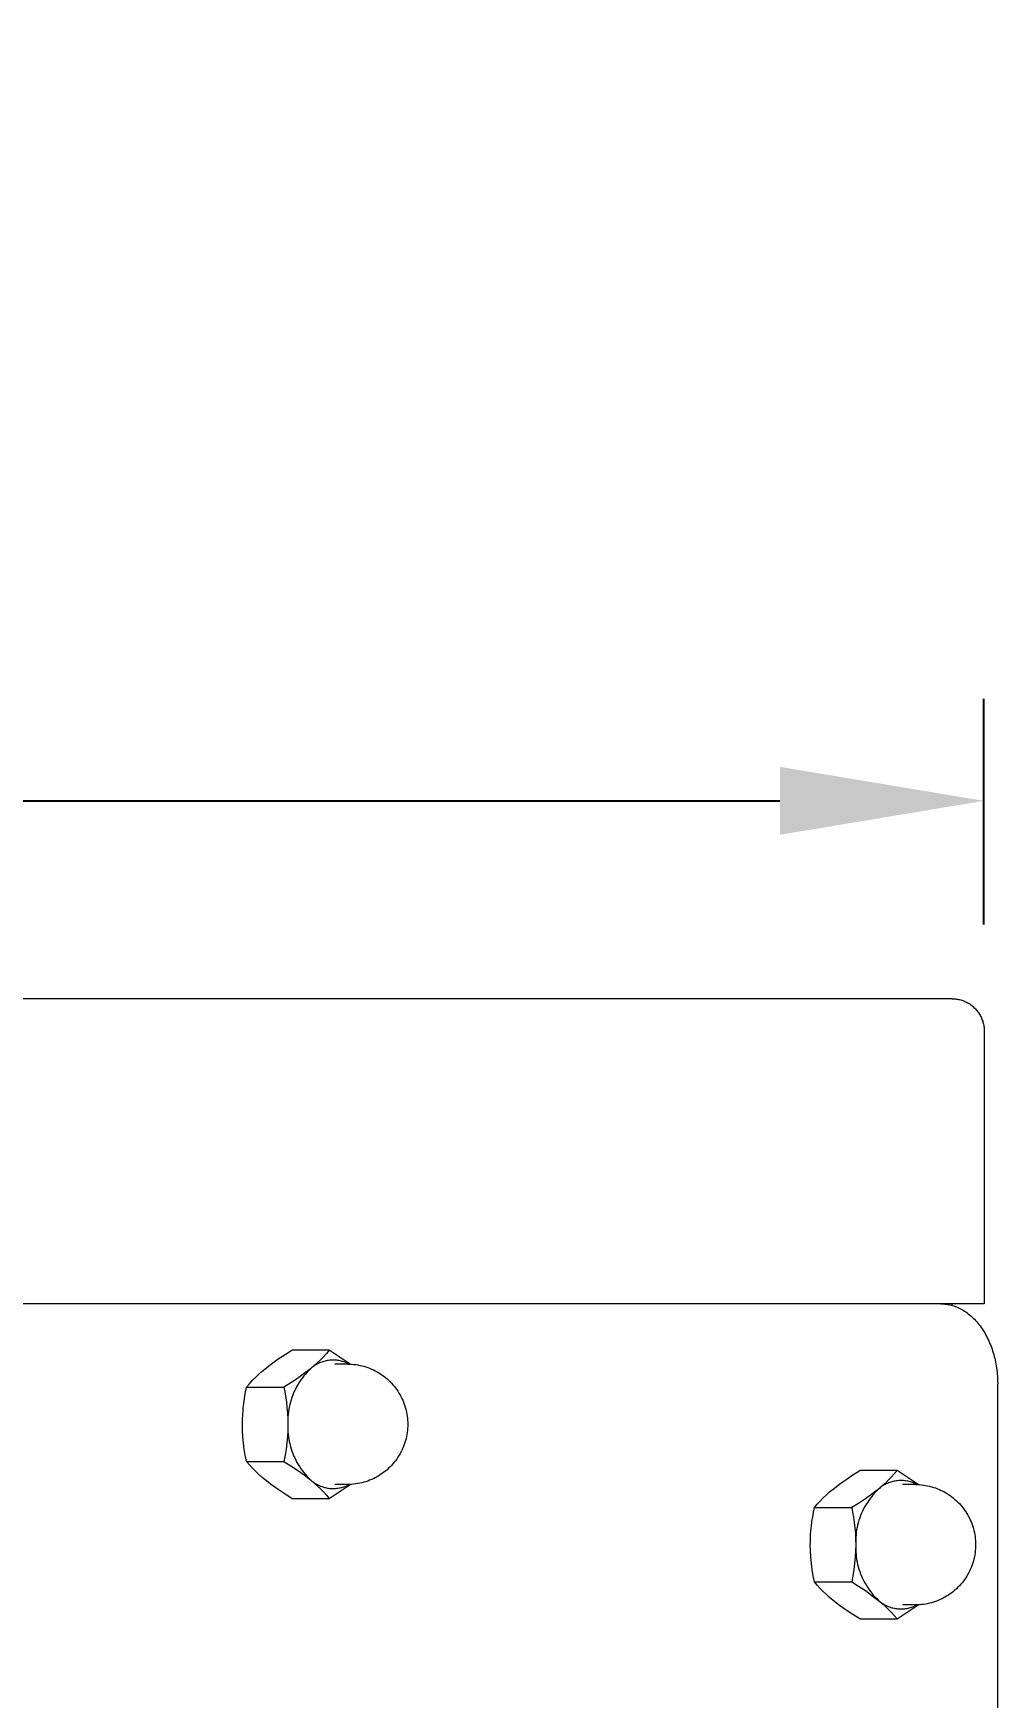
# Model space of a CAD drawing. Header units: inches. Extents: x -14 to 184, y -4 to 134.
# Drawn here: x 67.79 to 72.52, y 125.64 to 133.81 of the extents above; entities that cross this region are included whole.
import ezdxf

# ---------------------------------------------------------------- set-up
doc = ezdxf.new("R2010")
doc.units = ezdxf.units.IN
doc.layers.add('ZANO_R', color=7, linetype='Continuous', lineweight=0)
doc.layers.add('ZANO_W', color=1, linetype='Continuous', lineweight=0)
doc.styles.get("Standard").update_dxf_attribs({"font": 'arial.ttf'})
doc.dimstyles.new('amerykanie', dxfattribs={"dimtxt": 50, "dimasz": 50, "dimexe": 0.5, "dimexo": 0.5, "dimgap": 1, "dimtad": 1, "dimdec": 0, "dimzin": 0, "dimlunit": 5, "dimtxsty": 'Standard', "dimcen": 0.09, "dimclrd": 1, "dimclre": 1, "dimclrt": 1, "dimazin": 0, "dimtfac": 1, "dimtdec": 0, "dimtmove": 0, "dimatfit": 3, "dimfxl": 1, "dimtzin": 0, "dimarcsym": 1})

# ---------------------------------------------------------------- blocks, each defined once
blk = doc.blocks.new('*D381')
at = {"layer": 'ZANO_W', "color": 1, "lineweight": -2}
for p, q in [((-4.1373, 129.4139), (-4.1373, 130.5417)), ((72.4524, 129.4354), (72.4524, 130.5417)), ((-3.1373, 130.0417), (71.4524, 130.0417))]:
    blk.add_line(p, q, dxfattribs=at)
at = {"layer": 'ZANO_W', "color": 1}
for points in [[(-3.1373, 130.2084), (-3.1373, 129.8751), (-4.1373, 130.0417)], [(71.4524, 129.8751), (71.4524, 130.2084), (72.4524, 130.0417)]]:
    blk.add_solid(points, dxfattribs=at)
at = {"layer": 'ZANO_W', "color": 1, "insert": (34.1576, 131.3819), "char_height": 1.625, "attachment_point": 5}
blk.add_mtext('76 9/16', dxfattribs=at)

msp = doc.modelspace()

# ---------------------------------------------------------------- linework, layer by layer
at = {"layer": 'ZANO_R'}
for p, q in [((72.29642, 129.07141), (59.9263, 129.07141)), ((72.29642, 129.07141), (72.30179, 129.07132)), ((72.30179, 129.07132), (72.30716, 129.07104)), ((72.30716, 129.07104), (72.31252, 129.07058)), ((72.31252, 129.07058), (72.31786, 129.06994)), ((72.31786, 129.06994), (72.32317, 129.06912)), ((72.32317, 129.06912), (72.32846, 129.06811)), ((72.32846, 129.06811), (72.3337, 129.06693)), ((72.3337, 129.06693), (72.3389, 129.06557)), ((72.3389, 129.06557), (72.34406, 129.06403)), ((72.34406, 129.06403), (72.34915, 129.06232)), ((72.34915, 129.06232), (72.35419, 129.06043)), ((72.35419, 129.06043), (72.35916, 129.05837)), ((72.35916, 129.05837), (72.36405, 129.05614)), ((72.36405, 129.05614), (72.36887, 129.05375)), ((72.36887, 129.05375), (72.3736, 129.0512)), ((72.3736, 129.0512), (72.37824, 129.04848)), ((72.37824, 129.04848), (72.38279, 129.04561)), ((72.38279, 129.04561), (72.38723, 129.04258)), ((72.38723, 129.04258), (72.39157, 129.03941)), ((72.39157, 129.03941), (72.3958, 129.03609)), ((72.3958, 129.03609), (72.39991, 129.03262)), ((72.39991, 129.03262), (72.40391, 129.02902)), ((72.40391, 129.02902), (72.40777, 129.02528)), ((72.40777, 129.02528), (72.41151, 129.02142)), ((72.41151, 129.02142), (72.41511, 129.01742)), ((72.41511, 129.01742), (72.41858, 129.01331)), ((72.41858, 129.01331), (72.4219, 129.00908)), ((72.4219, 129.00908), (72.42507, 129.00474)), ((72.42507, 129.00474), (72.4281, 129.0003)), ((72.4281, 129.0003), (72.43097, 128.99575)), ((72.43097, 128.99575), (72.43369, 128.99111)), ((72.43369, 128.99111), (72.43624, 128.98638)), ((72.43624, 128.98638), (72.43863, 128.98156)), ((72.43863, 128.98156), (72.44086, 128.97667)), ((72.44086, 128.97667), (72.44292, 128.9717)), ((72.44292, 128.9717), (72.4448, 128.96666)), ((72.4448, 128.96666), (72.44652, 128.96157)), ((72.44652, 128.96157), (72.44806, 128.95642)), ((72.44806, 128.95642), (72.44942, 128.95121)), ((72.44942, 128.95121), (72.4506, 128.94597)), ((72.4506, 128.94597), (72.45161, 128.94069)), ((72.45161, 128.94069), (72.45243, 128.93537)), ((72.45243, 128.93537), (72.45307, 128.93003)), ((72.45307, 128.93003), (72.45353, 128.92467)), ((72.45353, 128.92467), (72.45381, 128.9193)), ((72.45381, 128.9193), (72.4539, 128.91393)), ((72.4539, 128.91393), (72.4539, 127.57534)), ((72.24184, 127.57534), (60.27113, 127.57534)), ((72.24184, 127.57534), (72.24802, 127.57525)), ((72.40729, 127.57534), (72.24184, 127.57534)), ((72.24802, 127.57525), (72.25425, 127.57495)), ((72.25425, 127.57495), (72.26053, 127.57446)), ((72.26053, 127.57446), (72.26686, 127.57375)), ((72.26686, 127.57375), (72.27322, 127.57284)), ((72.27322, 127.57284), (72.27962, 127.5717)), ((72.27962, 127.5717), (72.28605, 127.57035)), ((72.28605, 127.57035), (72.2925, 127.56877)), ((72.2925, 127.56877), (72.29897, 127.56697)), ((72.29752, 127.56739), (72.29752, 127.57534)), ((72.29897, 127.56697), (72.30546, 127.56493)), ((72.30546, 127.56493), (72.31195, 127.56266)), ((72.31195, 127.56266), (72.31844, 127.56015)), ((72.31844, 127.56015), (72.32493, 127.5574)), ((72.32493, 127.5574), (72.33141, 127.55441)), ((72.4423, 127.57534), (72.40729, 127.57534)), ((72.45129, 127.57534), (72.4423, 127.57534)), ((72.45337, 127.57534), (72.45129, 127.57534)), ((72.45382, 127.57534), (72.45337, 127.57534)), ((72.45389, 127.57534), (72.45382, 127.57534)), ((72.45387, 127.57534), (72.4539, 127.57534)), ((72.4539, 127.57534), (72.45389, 127.57534)), ((72.4539, 127.57534), (72.4539, 127.57534)), ((72.4539, 127.57534), (72.4539, 127.57534)), ((72.33141, 127.55441), (72.33788, 127.55118)), ((72.33788, 127.55118), (72.34432, 127.5477)), ((72.34432, 127.5477), (72.35073, 127.54398)), ((72.35073, 127.54398), (72.3571, 127.54002)), ((72.3571, 127.54002), (72.36343, 127.53581)), ((72.36343, 127.53581), (72.36971, 127.53136)), ((72.36971, 127.53136), (72.37593, 127.52667)), ((72.37593, 127.52667), (72.38208, 127.52174)), ((72.38208, 127.52174), (72.38817, 127.51657)), ((72.38817, 127.51657), (72.39418, 127.51117)), ((72.39418, 127.51117), (72.4001, 127.50554)), ((72.4001, 127.50554), (72.40594, 127.49968)), ((72.40594, 127.49968), (72.41168, 127.49359)), ((72.41168, 127.49359), (72.41731, 127.4873)), ((72.41731, 127.4873), (72.42284, 127.48078)), ((72.42284, 127.48078), (72.42824, 127.47406)), ((72.42824, 127.47406), (72.43353, 127.46715)), ((72.43353, 127.46715), (72.43869, 127.46003)), ((72.43869, 127.46003), (72.44372, 127.45273)), ((72.44372, 127.45273), (72.44862, 127.44526)), ((72.44862, 127.44526), (72.45337, 127.43761)), ((72.45337, 127.43761), (72.45797, 127.42979)), ((72.45797, 127.42979), (72.46243, 127.42183)), ((72.46243, 127.42183), (72.46673, 127.41371)), ((72.46673, 127.41371), (72.47087, 127.40546)), ((72.47087, 127.40546), (72.47485, 127.39708)), ((72.47485, 127.39708), (72.47867, 127.38858)), ((68.99312, 127.30522), (69.02633, 127.32741)), ((69.02633, 127.32741), (69.06027, 127.34848)), ((69.24319, 127.34848), (69.06027, 127.34848)), ((69.21481, 127.3161), (69.1998, 127.30066)), ((69.22928, 127.33205), (69.21481, 127.3161)), ((69.24319, 127.34848), (69.22928, 127.33205)), ((69.34596, 127.27977), (69.24319, 127.34848)), ((72.47867, 127.38858), (72.48233, 127.37997)), ((72.48233, 127.37997), (72.48581, 127.37127)), ((72.48581, 127.37127), (72.48913, 127.36247)), ((72.48913, 127.36247), (72.49228, 127.35359)), ((72.49228, 127.35359), (72.49525, 127.34464)), ((72.49525, 127.34464), (72.49806, 127.33563)), ((72.49806, 127.33563), (72.50069, 127.32656)), ((72.50069, 127.32656), (72.50314, 127.31746)), ((72.50314, 127.31746), (72.50543, 127.30832)), ((68.88095, 127.21445), (68.89647, 127.22937)), ((68.89647, 127.22937), (68.9125, 127.24374)), ((68.9125, 127.24374), (68.92902, 127.25756)), ((68.92902, 127.25756), (68.96067, 127.28192)), ((68.96067, 127.28192), (68.99312, 127.30522)), ((69.12008, 127.23319), (69.08763, 127.2099)), ((69.12651, 127.23125), (69.11872, 127.22193)), ((69.15173, 127.25756), (69.12008, 127.23319)), ((69.13461, 127.24031), (69.12651, 127.23125)), ((69.14302, 127.24908), (69.13461, 127.24031)), ((69.15173, 127.25756), (69.14302, 127.24908)), ((69.16824, 127.27137), (69.15173, 127.25756)), ((69.15612, 127.26133), (69.15173, 127.25756)), ((69.16065, 127.26494), (69.15612, 127.26133)), ((69.16529, 127.2684), (69.16065, 127.26494)), ((69.17006, 127.27169), (69.16529, 127.2684)), ((69.18427, 127.28575), (69.16824, 127.27137)), ((69.17493, 127.27482), (69.17006, 127.27169)), ((69.17991, 127.27777), (69.17493, 127.27482)), ((69.18499, 127.28055), (69.17991, 127.27777)), ((69.1998, 127.30066), (69.18427, 127.28575)), ((69.19016, 127.28315), (69.18499, 127.28055)), ((69.19543, 127.28557), (69.19016, 127.28315)), ((69.20077, 127.2878), (69.19543, 127.28557)), ((69.20618, 127.28985), (69.20077, 127.2878)), ((69.21167, 127.29171), (69.20618, 127.28985)), ((69.21721, 127.29337), (69.21167, 127.29171)), ((69.22281, 127.29485), (69.21721, 127.29337)), ((69.22846, 127.29612), (69.22281, 127.29485)), ((69.23415, 127.2972), (69.22846, 127.29612)), ((69.23987, 127.29808), (69.23415, 127.2972)), ((69.24562, 127.29876), (69.23987, 127.29808)), ((69.25139, 127.29924), (69.24562, 127.29876)), ((69.25718, 127.29952), (69.25139, 127.29924)), ((69.26297, 127.2996), (69.25718, 127.29952)), ((69.26876, 127.29948), (69.26297, 127.2996)), ((69.27454, 127.29916), (69.26876, 127.29948)), ((69.33268, 127.28007), (69.27004, 127.28007)), ((69.2803, 127.29863), (69.27454, 127.29916)), ((69.28605, 127.29791), (69.2803, 127.29863)), ((69.29177, 127.29698), (69.28605, 127.29791)), ((69.29745, 127.29586), (69.29177, 127.29698)), ((69.30308, 127.29454), (69.29745, 127.29586)), ((69.30867, 127.29303), (69.30308, 127.29454)), ((69.31421, 127.29132), (69.30867, 127.29303)), ((69.31968, 127.28942), (69.31421, 127.29132)), ((69.32508, 127.28733), (69.31968, 127.28942)), ((69.3304, 127.28506), (69.32508, 127.28733)), ((69.33564, 127.2826), (69.3304, 127.28506)), ((69.33268, 127.28007), (69.34276, 127.2799)), ((69.3408, 127.27996), (69.33564, 127.2826)), ((69.34276, 127.2799), (69.35283, 127.27938)), ((69.35283, 127.27938), (69.36288, 127.27852)), ((69.36288, 127.27852), (69.37289, 127.27732)), ((69.37289, 127.27732), (69.38285, 127.27578)), ((69.38285, 127.27578), (69.39276, 127.27389)), ((69.39276, 127.27389), (69.40259, 127.27167)), ((69.40259, 127.27167), (69.41235, 127.26912)), ((69.41235, 127.26912), (69.42201, 127.26623)), ((69.42201, 127.26623), (69.43156, 127.26302)), ((69.43156, 127.26302), (69.44101, 127.25948)), ((69.44101, 127.25948), (69.45032, 127.25562)), ((69.45032, 127.25562), (69.4595, 127.25145)), ((69.4595, 127.25145), (69.46853, 127.24696)), ((69.46853, 127.24696), (69.4774, 127.24217)), ((69.4774, 127.24217), (69.4861, 127.23708)), ((69.4861, 127.23708), (69.49463, 127.2317)), ((69.49463, 127.2317), (69.50296, 127.22602)), ((72.50543, 127.30832), (72.50754, 127.29915)), ((72.50754, 127.29915), (72.50949, 127.28997)), ((72.50949, 127.28997), (72.51126, 127.28079)), ((72.51126, 127.28079), (72.51287, 127.27161)), ((72.51287, 127.27161), (72.51558, 127.25328)), ((72.51558, 127.25328), (72.51766, 127.23507)), ((72.51766, 127.23507), (72.51911, 127.21702)), ((68.83324, 127.14447), (68.83756, 127.16664)), ((68.83756, 127.16664), (68.85147, 127.18307)), ((68.83756, 127.16664), (69.02048, 127.16664)), ((68.85147, 127.18307), (68.86594, 127.19901)), ((68.86594, 127.19901), (68.88095, 127.21445)), ((69.05442, 127.1877), (69.02048, 127.16664)), ((69.02048, 127.16664), (69.0248, 127.14447)), ((69.08763, 127.2099), (69.05442, 127.1877)), ((69.07372, 127.14998), (69.06874, 127.13889)), ((69.07907, 127.16089), (69.07372, 127.14998)), ((69.08479, 127.17161), (69.07907, 127.16089)), ((69.09088, 127.18212), (69.08479, 127.17161)), ((69.09732, 127.19243), (69.09088, 127.18212)), ((69.10412, 127.2025), (69.09732, 127.19243)), ((69.11125, 127.21234), (69.10412, 127.2025)), ((69.11872, 127.22193), (69.11125, 127.21234)), ((69.50296, 127.22602), (69.5111, 127.22007)), ((69.5111, 127.22007), (69.51903, 127.21384)), ((69.51903, 127.21384), (69.52674, 127.20735)), ((69.52674, 127.20735), (69.53422, 127.20059)), ((69.53422, 127.20059), (69.54147, 127.19359)), ((69.54147, 127.19359), (69.54848, 127.18633)), ((69.54848, 127.18633), (69.55524, 127.17885)), ((69.55524, 127.17885), (69.56173, 127.17114)), ((69.56173, 127.17114), (69.56796, 127.16321)), ((69.56796, 127.16321), (69.57391, 127.15507)), ((69.57391, 127.15507), (69.57959, 127.14674)), ((72.51911, 127.21702), (72.51995, 127.1992)), ((72.51995, 127.1992), (72.52023, 127.18164)), ((72.52023, 111.66983), (72.52023, 127.18164)), ((68.82183, 127.06567), (68.8229, 127.07559)), ((68.8229, 127.07559), (68.82585, 127.09894)), ((68.82585, 127.09894), (68.82937, 127.12222)), ((68.82937, 127.12222), (68.83324, 127.14447)), ((69.0248, 127.14447), (69.02867, 127.12222)), ((69.02867, 127.12222), (69.0328, 127.09492)), ((69.0328, 127.09492), (69.03604, 127.06749)), ((69.03604, 127.06749), (69.03838, 127.03998)), ((69.04709, 127.06939), (69.04489, 127.05744)), ((69.0497, 127.08126), (69.04709, 127.06939)), ((69.05272, 127.09303), (69.0497, 127.08126)), ((69.05613, 127.1047), (69.05272, 127.09303)), ((69.05994, 127.11624), (69.05613, 127.1047)), ((69.06415, 127.12764), (69.05994, 127.11624)), ((69.06874, 127.13889), (69.06415, 127.12764)), ((69.57959, 127.14674), (69.58497, 127.13821)), ((69.58497, 127.13821), (69.59006, 127.12951)), ((69.59006, 127.12951), (69.59485, 127.12064)), ((69.59485, 127.12064), (69.59934, 127.11161)), ((69.59934, 127.11161), (69.60351, 127.10243)), ((69.60351, 127.10243), (69.60737, 127.09312)), ((69.60737, 127.09312), (69.61091, 127.08368)), ((69.61091, 127.08368), (69.61412, 127.07412)), ((69.61412, 127.07412), (69.61701, 127.06446)), ((68.81766, 126.98479), (68.81781, 126.99984)), ((68.8184, 126.95426), (68.81766, 126.98479)), ((68.81781, 126.99984), (68.81801, 127.00792)), ((68.81802, 127.00792), (68.81906, 127.03107)), ((68.81906, 127.03107), (68.82076, 127.05418)), ((68.82075, 127.05418), (68.82162, 127.06355)), ((68.82163, 127.06355), (68.82184, 127.06567)), ((69.03838, 127.03998), (69.03983, 127.0124)), ((69.04037, 126.98479), (69.03964, 126.95426)), ((69.03983, 127.0124), (69.04037, 126.98479)), ((69.04022, 127.00909), (69.04009, 126.99694)), ((69.04009, 126.99694), (69.04037, 126.98479)), ((69.04037, 126.98479), (69.04009, 126.97264)), ((69.04077, 127.02123), (69.04022, 127.00909)), ((69.04173, 127.03335), (69.04077, 127.02123)), ((69.04311, 127.04542), (69.04173, 127.03335)), ((69.04489, 127.05744), (69.04311, 127.04542)), ((69.61701, 127.06446), (69.61956, 127.0547)), ((69.61956, 127.0547), (69.62178, 127.04487)), ((69.62178, 127.04487), (69.62366, 127.03496)), ((69.62366, 127.03496), (69.62521, 127.025)), ((69.62521, 127.025), (69.62641, 127.01499)), ((69.62641, 127.01499), (69.62727, 127.00494)), ((69.62727, 127.00494), (69.62779, 126.99487)), ((69.62779, 126.99487), (69.62796, 126.98479)), ((69.62796, 126.98479), (69.62779, 126.97471)), ((68.82017, 126.92378), (68.8184, 126.95426)), ((68.82297, 126.89337), (68.82017, 126.92378)), ((69.03787, 126.92378), (69.03507, 126.89337)), ((69.03964, 126.95426), (69.03787, 126.92378)), ((69.04009, 126.97264), (69.04022, 126.96049)), ((69.04022, 126.96049), (69.04077, 126.94835)), ((69.04077, 126.94835), (69.04173, 126.93624)), ((69.04173, 126.93624), (69.04311, 126.92417)), ((69.04311, 126.92417), (69.04489, 126.91215)), ((69.04489, 126.91215), (69.04709, 126.90019)), ((69.61701, 126.90513), (69.61412, 126.89547)), ((69.61956, 126.91488), (69.61701, 126.90513)), ((69.62178, 126.92472), (69.61956, 126.91488)), ((69.62366, 126.93462), (69.62178, 126.92472)), ((69.62521, 126.94459), (69.62366, 126.93462)), ((69.62641, 126.9546), (69.62521, 126.94459)), ((69.62727, 126.96464), (69.62641, 126.9546)), ((69.62779, 126.97471), (69.62727, 126.96464)), ((68.82681, 126.86307), (68.82297, 126.89337)), ((68.83167, 126.83292), (68.82681, 126.86307)), ((68.83756, 126.80295), (68.83167, 126.83292)), ((69.02637, 126.83292), (69.02048, 126.80295)), ((69.03123, 126.86307), (69.02637, 126.83292)), ((69.03507, 126.89337), (69.03123, 126.86307)), ((69.04709, 126.90019), (69.0497, 126.88833)), ((69.0497, 126.88833), (69.05272, 126.87655)), ((69.05272, 126.87655), (69.05613, 126.86489)), ((69.05613, 126.86489), (69.05994, 126.85335)), ((69.05994, 126.85335), (69.06415, 126.84195)), ((69.06415, 126.84195), (69.06874, 126.8307)), ((69.06874, 126.8307), (69.07372, 126.81961)), ((69.57959, 126.82285), (69.57391, 126.81451)), ((69.58497, 126.83137), (69.57959, 126.82285)), ((69.59006, 126.84008), (69.58497, 126.83137)), ((69.59485, 126.84895), (69.59006, 126.84008)), ((69.59934, 126.85798), (69.59485, 126.84895)), ((69.60351, 126.86716), (69.59934, 126.85798)), ((69.60737, 126.87647), (69.60351, 126.86716)), ((69.61091, 126.88591), (69.60737, 126.87647)), ((69.61412, 126.89547), (69.61091, 126.88591)), ((68.85147, 126.78652), (68.83756, 126.80295)), ((68.83756, 126.80295), (69.02048, 126.80295)), ((68.86594, 126.77057), (68.85147, 126.78652)), ((68.88095, 126.75514), (68.86594, 126.77057)), ((68.89647, 126.74022), (68.88095, 126.75514)), ((68.9125, 126.72585), (68.89647, 126.74022)), ((69.02048, 126.80295), (69.05442, 126.78188)), ((69.05442, 126.78188), (69.08763, 126.75969)), ((69.07372, 126.81961), (69.07907, 126.8087)), ((69.07907, 126.8087), (69.08479, 126.79798)), ((69.08479, 126.79798), (69.09088, 126.78746)), ((69.08763, 126.75969), (69.12008, 126.7364)), ((69.09088, 126.78746), (69.09732, 126.77716)), ((69.09732, 126.77716), (69.10412, 126.76708)), ((69.10412, 126.76708), (69.11125, 126.75725)), ((69.11125, 126.75725), (69.11872, 126.74766)), ((69.11872, 126.74766), (69.12651, 126.73833)), ((69.50296, 126.74356), (69.49463, 126.73789)), ((69.5111, 126.74952), (69.50296, 126.74356)), ((69.51903, 126.75574), (69.5111, 126.74952)), ((69.52674, 126.76224), (69.51903, 126.75574)), ((69.53422, 126.769), (69.52674, 126.76224)), ((69.54147, 126.776), (69.53422, 126.769)), ((69.54848, 126.78325), (69.54147, 126.776)), ((69.55524, 126.79074), (69.54848, 126.78325)), ((69.56173, 126.79845), (69.55524, 126.79074)), ((69.56796, 126.80638), (69.56173, 126.79845)), ((69.57391, 126.81451), (69.56796, 126.80638)), ((71.81022, 126.73686), (71.84415, 126.75793)), ((72.02708, 126.75793), (71.84415, 126.75793)), ((72.01316, 126.7415), (71.9987, 126.72555)), ((72.02708, 126.75793), (72.01316, 126.7415)), ((72.12985, 126.68922), (72.02708, 126.75793)), ((68.92902, 126.71203), (68.9125, 126.72585)), ((68.96067, 126.68766), (68.92902, 126.71203)), ((68.99312, 126.66437), (68.96067, 126.68766)), ((69.02633, 126.64218), (68.99312, 126.66437)), ((69.12008, 126.7364), (69.15173, 126.71203)), ((69.12651, 126.73833), (69.13461, 126.72928)), ((69.13461, 126.72928), (69.14302, 126.72051)), ((69.14302, 126.72051), (69.15173, 126.71203)), ((69.15173, 126.71203), (69.15612, 126.70826)), ((69.15173, 126.71203), (69.16824, 126.69821)), ((69.15612, 126.70826), (69.16065, 126.70464)), ((69.16065, 126.70464), (69.16529, 126.70119)), ((69.16529, 126.70119), (69.17006, 126.69789)), ((69.16824, 126.69821), (69.18427, 126.68384)), ((69.17006, 126.69789), (69.17493, 126.69477)), ((69.17493, 126.69477), (69.17991, 126.69182)), ((69.17991, 126.69182), (69.18499, 126.68904)), ((69.18427, 126.68384), (69.1998, 126.66892)), ((69.18499, 126.68904), (69.19016, 126.68644)), ((69.19016, 126.68644), (69.19543, 126.68402)), ((69.19543, 126.68402), (69.20077, 126.68178)), ((69.1998, 126.66892), (69.21481, 126.65348)), ((69.20077, 126.68178), (69.20618, 126.67974)), ((69.20618, 126.67974), (69.21167, 126.67788)), ((69.21167, 126.67788), (69.21721, 126.67621)), ((69.21721, 126.67621), (69.22281, 126.67474)), ((69.22281, 126.67474), (69.22846, 126.67347)), ((69.22846, 126.67347), (69.23415, 126.67239)), ((69.23415, 126.67239), (69.23987, 126.67151)), ((69.23987, 126.67151), (69.24562, 126.67082)), ((69.24319, 126.62111), (69.34596, 126.68982)), ((69.24562, 126.67082), (69.25139, 126.67034)), ((69.25139, 126.67034), (69.25718, 126.67006)), ((69.25718, 126.67006), (69.26297, 126.66998)), ((69.26297, 126.66998), (69.26876, 126.67011)), ((69.26876, 126.67011), (69.27454, 126.67043)), ((69.33268, 126.68952), (69.27004, 126.68952)), ((69.27454, 126.67043), (69.2803, 126.67096)), ((69.2803, 126.67096), (69.28605, 126.67168)), ((69.28605, 126.67168), (69.29177, 126.67261)), ((69.29177, 126.67261), (69.29745, 126.67373)), ((69.29745, 126.67373), (69.30308, 126.67505)), ((69.30308, 126.67505), (69.30867, 126.67656)), ((69.30867, 126.67656), (69.31421, 126.67827)), ((69.31421, 126.67827), (69.31968, 126.68017)), ((69.31968, 126.68017), (69.32508, 126.68226)), ((69.32508, 126.68226), (69.3304, 126.68453)), ((69.3304, 126.68453), (69.33564, 126.68699)), ((69.34276, 126.68969), (69.33268, 126.68952)), ((69.33564, 126.68699), (69.3408, 126.68963)), ((69.35283, 126.69021), (69.34276, 126.68969)), ((69.36288, 126.69107), (69.35283, 126.69021)), ((69.37289, 126.69227), (69.36288, 126.69107)), ((69.38285, 126.69381), (69.37289, 126.69227)), ((69.39276, 126.69569), (69.38285, 126.69381)), ((69.40259, 126.69791), (69.39276, 126.69569)), ((69.41235, 126.70047), (69.40259, 126.69791)), ((69.42201, 126.70335), (69.41235, 126.70047)), ((69.43156, 126.70657), (69.42201, 126.70335)), ((69.44101, 126.71011), (69.43156, 126.70657)), ((69.45032, 126.71396), (69.44101, 126.71011)), ((69.4595, 126.71814), (69.45032, 126.71396)), ((69.46853, 126.72262), (69.4595, 126.71814)), ((69.4774, 126.72741), (69.46853, 126.72262)), ((69.4861, 126.7325), (69.4774, 126.72741)), ((69.49463, 126.73789), (69.4861, 126.7325)), ((71.69639, 126.65319), (71.7129, 126.66701)), ((71.7129, 126.66701), (71.74456, 126.69137)), ((71.74456, 126.69137), (71.777, 126.71467)), ((71.777, 126.71467), (71.81022, 126.73686)), ((71.93562, 126.66701), (71.90396, 126.64264)), ((71.92691, 126.65853), (71.9185, 126.64976)), ((71.93562, 126.66701), (71.92691, 126.65853)), ((71.95213, 126.68082), (71.93562, 126.66701)), ((71.94001, 126.67078), (71.93562, 126.66701)), ((71.94453, 126.67439), (71.94001, 126.67078)), ((71.94918, 126.67785), (71.94453, 126.67439)), ((71.95394, 126.68114), (71.94918, 126.67785)), ((71.96816, 126.6952), (71.95213, 126.68082)), ((71.95882, 126.68427), (71.95394, 126.68114)), ((71.9638, 126.68722), (71.95882, 126.68427)), ((71.96888, 126.69), (71.9638, 126.68722)), ((71.98369, 126.71011), (71.96816, 126.6952)), ((71.97405, 126.6926), (71.96888, 126.69)), ((71.97931, 126.69502), (71.97405, 126.6926)), ((71.98465, 126.69725), (71.97931, 126.69502)), ((71.9987, 126.72555), (71.98369, 126.71011)), ((71.99007, 126.6993), (71.98465, 126.69725)), ((71.99555, 126.70116), (71.99007, 126.6993)), ((72.0011, 126.70282), (71.99555, 126.70116)), ((72.0067, 126.70429), (72.0011, 126.70282)), ((72.01235, 126.70557), (72.0067, 126.70429)), ((72.01804, 126.70665), (72.01235, 126.70557)), ((72.02376, 126.70753), (72.01804, 126.70665)), ((72.02951, 126.70821), (72.02376, 126.70753)), ((72.03528, 126.70869), (72.02951, 126.70821)), ((72.04106, 126.70897), (72.03528, 126.70869)), ((72.04685, 126.70905), (72.04106, 126.70897)), ((72.05264, 126.70893), (72.04685, 126.70905)), ((72.05842, 126.7086), (72.05264, 126.70893)), ((72.11657, 126.68952), (72.05393, 126.68952)), ((72.06419, 126.70808), (72.05842, 126.7086)), ((72.06994, 126.70736), (72.06419, 126.70808)), ((72.07565, 126.70643), (72.06994, 126.70736)), ((72.08133, 126.70531), (72.07565, 126.70643)), ((72.08697, 126.70399), (72.08133, 126.70531)), ((72.09256, 126.70247), (72.08697, 126.70399)), ((72.09809, 126.70077), (72.09256, 126.70247)), ((72.10356, 126.69887), (72.09809, 126.70077)), ((72.10896, 126.69678), (72.10356, 126.69887)), ((72.11429, 126.6945), (72.10896, 126.69678)), ((72.11953, 126.69205), (72.11429, 126.6945)), ((72.11657, 126.68952), (72.12665, 126.68935)), ((72.12468, 126.68941), (72.11953, 126.69205)), ((72.12665, 126.68935), (72.13672, 126.68883)), ((72.13672, 126.68883), (72.14676, 126.68797)), ((72.14676, 126.68797), (72.15677, 126.68677)), ((72.15677, 126.68677), (72.16674, 126.68522)), ((72.16674, 126.68522), (72.17664, 126.68334)), ((72.17664, 126.68334), (72.18648, 126.68112)), ((72.18648, 126.68112), (72.19623, 126.67857)), ((72.19623, 126.67857), (72.20589, 126.67568)), ((72.20589, 126.67568), (72.21545, 126.67247)), ((72.21545, 126.67247), (72.22489, 126.66893)), ((72.22489, 126.66893), (72.23421, 126.66507)), ((72.23421, 126.66507), (72.24338, 126.6609)), ((72.24338, 126.6609), (72.25241, 126.65641)), ((69.06027, 126.62111), (69.02633, 126.64218)), ((69.06027, 126.62111), (69.24319, 126.62111)), ((69.21481, 126.65348), (69.22928, 126.63754)), ((69.22928, 126.63754), (69.24319, 126.62111)), ((71.62144, 126.57608), (71.63535, 126.59252)), ((71.63535, 126.59252), (71.64982, 126.60846)), ((71.64982, 126.60846), (71.66483, 126.6239)), ((71.66483, 126.6239), (71.68036, 126.63882)), ((71.68036, 126.63882), (71.69639, 126.65319)), ((71.8383, 126.59715), (71.80437, 126.57608)), ((71.87152, 126.61935), (71.8383, 126.59715)), ((71.86868, 126.58105), (71.86295, 126.57033)), ((71.87476, 126.59157), (71.86868, 126.58105)), ((71.90396, 126.64264), (71.87152, 126.61935)), ((71.88121, 126.60187), (71.87476, 126.59157)), ((71.888, 126.61195), (71.88121, 126.60187)), ((71.89514, 126.62179), (71.888, 126.61195)), ((71.9026, 126.63138), (71.89514, 126.62179)), ((71.91039, 126.6407), (71.9026, 126.63138)), ((71.9185, 126.64976), (71.91039, 126.6407)), ((72.25241, 126.65641), (72.26129, 126.65162)), ((72.26129, 126.65162), (72.26999, 126.64653)), ((72.26999, 126.64653), (72.27851, 126.64115)), ((72.27851, 126.64115), (72.28685, 126.63547)), ((72.28685, 126.63547), (72.29498, 126.62952)), ((72.29498, 126.62952), (72.30291, 126.62329)), ((72.30291, 126.62329), (72.31062, 126.6168)), ((72.31062, 126.6168), (72.31811, 126.61004)), ((72.31811, 126.61004), (72.32536, 126.60303)), ((72.32536, 126.60303), (72.33237, 126.59578)), ((72.33237, 126.59578), (72.33912, 126.5883)), ((72.33912, 126.5883), (72.34562, 126.58059)), ((72.34562, 126.58059), (72.35185, 126.57266)), ((71.60679, 126.48504), (71.60973, 126.50839)), ((71.60973, 126.50839), (71.61325, 126.53167)), ((71.61326, 126.53167), (71.61713, 126.55392)), ((71.61713, 126.55392), (71.62144, 126.57608)), ((71.62144, 126.57608), (71.80437, 126.57608)), ((71.80437, 126.57608), (71.80868, 126.55392)), ((71.80868, 126.55392), (71.81255, 126.53167)), ((71.81255, 126.53167), (71.81669, 126.50436)), ((71.81669, 126.50436), (71.81993, 126.47694)), ((71.8366, 126.50248), (71.83359, 126.49071)), ((71.84002, 126.51415), (71.8366, 126.50248)), ((71.84383, 126.52568), (71.84002, 126.51415)), ((71.84803, 126.53709), (71.84383, 126.52568)), ((71.85263, 126.54834), (71.84803, 126.53709)), ((71.8576, 126.55942), (71.85263, 126.54834)), ((71.86295, 126.57033), (71.8576, 126.55942)), ((72.35185, 126.57266), (72.3578, 126.56452)), ((72.3578, 126.56452), (72.36347, 126.55619)), ((72.36347, 126.55619), (72.36886, 126.54766)), ((72.36886, 126.54766), (72.37395, 126.53896)), ((72.37395, 126.53896), (72.37874, 126.53009)), ((72.37874, 126.53009), (72.38322, 126.52106)), ((72.38322, 126.52106), (72.3874, 126.51188)), ((72.3874, 126.51188), (72.39126, 126.50257)), ((72.39126, 126.50257), (72.39479, 126.49312)), ((71.6017, 126.40929), (71.60189, 126.41737)), ((71.6019, 126.41737), (71.60294, 126.44052)), ((71.60294, 126.44052), (71.60464, 126.46363)), ((71.60463, 126.46363), (71.60551, 126.47299)), ((71.60551, 126.47299), (71.60572, 126.47511)), ((71.60572, 126.47512), (71.60678, 126.48504)), ((71.81993, 126.47694), (71.82227, 126.44943)), ((71.82227, 126.44943), (71.82371, 126.42185)), ((71.82371, 126.42185), (71.82426, 126.39424)), ((71.82411, 126.41854), (71.82397, 126.40639)), ((71.82465, 126.43068), (71.82411, 126.41854)), ((71.82561, 126.4428), (71.82465, 126.43068)), ((71.82699, 126.45487), (71.82561, 126.4428)), ((71.82878, 126.46689), (71.82699, 126.45487)), ((71.83098, 126.47884), (71.82878, 126.46689)), ((71.83359, 126.49071), (71.83098, 126.47884)), ((72.39479, 126.49312), (72.39801, 126.48357)), ((72.39801, 126.48357), (72.40089, 126.47391)), ((72.40089, 126.47391), (72.40345, 126.46415)), ((72.40345, 126.46415), (72.40567, 126.45432)), ((72.40567, 126.45432), (72.40755, 126.44441)), ((72.40755, 126.44441), (72.40909, 126.43445)), ((72.40909, 126.43445), (72.4103, 126.42444)), ((72.4103, 126.42444), (72.41116, 126.41439)), ((72.41116, 126.41439), (72.41167, 126.40432)), ((71.60155, 126.39424), (71.6017, 126.40929)), ((71.60228, 126.36371), (71.60155, 126.39424)), ((71.60405, 126.33322), (71.60228, 126.36371)), ((71.60686, 126.30281), (71.60405, 126.33322)), ((71.82176, 126.33322), (71.81895, 126.30281)), ((71.82353, 126.36371), (71.82176, 126.33322)), ((71.82426, 126.39424), (71.82353, 126.36371)), ((71.82397, 126.40639), (71.82426, 126.39424)), ((71.82426, 126.39424), (71.82397, 126.38209)), ((71.82397, 126.38209), (71.82411, 126.36994)), ((71.82411, 126.36994), (71.82465, 126.3578)), ((71.82465, 126.3578), (71.82561, 126.34569)), ((71.82561, 126.34569), (71.82699, 126.33361)), ((71.82699, 126.33361), (71.82878, 126.32159)), ((72.40567, 126.33417), (72.40345, 126.32433)), ((72.40755, 126.34407), (72.40567, 126.33417)), ((72.40909, 126.35404), (72.40755, 126.34407)), ((72.4103, 126.36405), (72.40909, 126.35404)), ((72.41116, 126.37409), (72.4103, 126.36405)), ((72.41167, 126.38416), (72.41116, 126.37409)), ((72.41167, 126.40432), (72.41184, 126.39424)), ((72.41184, 126.39424), (72.41167, 126.38416)), ((71.61069, 126.27252), (71.60686, 126.30281)), ((71.61556, 126.24237), (71.61069, 126.27252)), ((71.81512, 126.27252), (71.81025, 126.24237)), ((71.81895, 126.30281), (71.81512, 126.27252)), ((71.82878, 126.32159), (71.83098, 126.30964)), ((71.83098, 126.30964), (71.83359, 126.29777)), ((71.83359, 126.29777), (71.8366, 126.286)), ((71.8366, 126.286), (71.84002, 126.27434)), ((71.84002, 126.27434), (71.84383, 126.2628)), ((71.84383, 126.2628), (71.84803, 126.2514)), ((71.84803, 126.2514), (71.85263, 126.24015)), ((72.37874, 126.2584), (72.37395, 126.24952)), ((72.38322, 126.26743), (72.37874, 126.2584)), ((72.3874, 126.2766), (72.38322, 126.26743)), ((72.39126, 126.28592), (72.3874, 126.2766)), ((72.39479, 126.29536), (72.39126, 126.28592)), ((72.39801, 126.30492), (72.39479, 126.29536)), ((72.40089, 126.31458), (72.39801, 126.30492)), ((72.40345, 126.32433), (72.40089, 126.31458)), ((71.62144, 126.2124), (71.61556, 126.24237)), ((71.63535, 126.19597), (71.62144, 126.2124)), ((71.62144, 126.2124), (71.80437, 126.2124)), ((71.64982, 126.18002), (71.63535, 126.19597)), ((71.66483, 126.16458), (71.64982, 126.18002)), ((71.81025, 126.24237), (71.80437, 126.2124)), ((71.80437, 126.2124), (71.8383, 126.19133)), ((71.8383, 126.19133), (71.87152, 126.16914)), ((71.85263, 126.24015), (71.8576, 126.22906)), ((71.8576, 126.22906), (71.86295, 126.21815)), ((71.86295, 126.21815), (71.86868, 126.20743)), ((71.86868, 126.20743), (71.87476, 126.19691)), ((71.87152, 126.16914), (71.90396, 126.14585)), ((71.87476, 126.19691), (71.88121, 126.18661)), ((71.88121, 126.18661), (71.888, 126.17653)), ((71.888, 126.17653), (71.89514, 126.1667)), ((72.31062, 126.17169), (72.30291, 126.16519)), ((72.31811, 126.17844), (72.31062, 126.17169)), ((72.32536, 126.18545), (72.31811, 126.17844)), ((72.33237, 126.1927), (72.32536, 126.18545)), ((72.33912, 126.20019), (72.33237, 126.1927)), ((72.34562, 126.2079), (72.33912, 126.20019)), ((72.35185, 126.21583), (72.34562, 126.2079)), ((72.3578, 126.22396), (72.35185, 126.21583)), ((72.36347, 126.2323), (72.3578, 126.22396)), ((72.36886, 126.24082), (72.36347, 126.2323)), ((72.37395, 126.24952), (72.36886, 126.24082)), ((71.68036, 126.14967), (71.66483, 126.16458)), ((71.69639, 126.13529), (71.68036, 126.14967)), ((71.7129, 126.12148), (71.69639, 126.13529)), ((71.74456, 126.09711), (71.7129, 126.12148)), ((71.777, 126.07382), (71.74456, 126.09711)), ((71.89514, 126.1667), (71.9026, 126.15711)), ((71.9026, 126.15711), (71.91039, 126.14778)), ((71.90396, 126.14585), (71.93562, 126.12148)), ((71.91039, 126.14778), (71.9185, 126.13873)), ((71.9185, 126.13873), (71.92691, 126.12996)), ((71.92691, 126.12996), (71.93562, 126.12148)), ((71.93562, 126.12148), (71.94001, 126.11771)), ((71.93562, 126.12148), (71.95213, 126.10766)), ((71.94001, 126.11771), (71.94453, 126.11409)), ((71.94453, 126.11409), (71.94918, 126.11064)), ((71.94918, 126.11064), (71.95394, 126.10734)), ((71.95213, 126.10766), (71.96816, 126.09329)), ((71.95394, 126.10734), (71.95882, 126.10422)), ((71.95882, 126.10422), (71.9638, 126.10127)), ((71.9638, 126.10127), (71.96888, 126.09849)), ((71.96816, 126.09329), (71.98369, 126.07837)), ((71.96888, 126.09849), (71.97405, 126.09589)), ((71.97405, 126.09589), (71.97931, 126.09347)), ((71.97931, 126.09347), (71.98465, 126.09123)), ((71.98465, 126.09123), (71.99007, 126.08919)), ((71.99007, 126.08919), (71.99555, 126.08733)), ((71.99555, 126.08733), (72.0011, 126.08566)), ((72.02708, 126.03056), (72.12984, 126.09927)), ((72.11657, 126.09897), (72.05393, 126.09897)), ((72.09256, 126.08601), (72.09809, 126.08772)), ((72.09809, 126.08772), (72.10356, 126.08962)), ((72.10356, 126.08962), (72.10896, 126.09171)), ((72.10896, 126.09171), (72.11429, 126.09398)), ((72.11429, 126.09398), (72.11953, 126.09644)), ((72.12665, 126.09914), (72.11657, 126.09897)), ((72.11953, 126.09644), (72.12468, 126.09908)), ((72.13672, 126.09966), (72.12665, 126.09914)), ((72.14676, 126.10051), (72.13672, 126.09966)), ((72.15677, 126.10172), (72.14676, 126.10051)), ((72.16674, 126.10326), (72.15677, 126.10172)), ((72.17664, 126.10514), (72.16674, 126.10326)), ((72.18648, 126.10736), (72.17664, 126.10514)), ((72.19623, 126.10992), (72.18648, 126.10736)), ((72.20589, 126.1128), (72.19623, 126.10992)), ((72.21545, 126.11602), (72.20589, 126.1128)), ((72.22489, 126.11955), (72.21545, 126.11602)), ((72.23421, 126.12341), (72.22489, 126.11955)), ((72.24338, 126.12759), (72.23421, 126.12341)), ((72.25241, 126.13207), (72.24338, 126.12759)), ((72.26129, 126.13686), (72.25241, 126.13207)), ((72.26999, 126.14195), (72.26129, 126.13686)), ((72.27851, 126.14734), (72.26999, 126.14195)), ((72.28685, 126.15301), (72.27851, 126.14734)), ((72.29498, 126.15897), (72.28685, 126.15301)), ((72.30291, 126.16519), (72.29498, 126.15897)), ((71.81022, 126.05163), (71.777, 126.07382)), ((71.84415, 126.03056), (71.81022, 126.05163)), ((71.84415, 126.03056), (72.02708, 126.03056)), ((71.98369, 126.07837), (71.9987, 126.06293)), ((71.9987, 126.06293), (72.01316, 126.04699)), ((72.0011, 126.08566), (72.0067, 126.08419)), ((72.0067, 126.08419), (72.01235, 126.08291)), ((72.01235, 126.08291), (72.01804, 126.08184)), ((72.01316, 126.04699), (72.02708, 126.03056)), ((72.01804, 126.08184), (72.02376, 126.08095)), ((72.02376, 126.08095), (72.02951, 126.08027)), ((72.02951, 126.08027), (72.03528, 126.07979)), ((72.03528, 126.07979), (72.04106, 126.07951)), ((72.04106, 126.07951), (72.04685, 126.07943)), ((72.04685, 126.07943), (72.05264, 126.07956)), ((72.05264, 126.07956), (72.05842, 126.07988)), ((72.05842, 126.07988), (72.06419, 126.0804)), ((72.06419, 126.0804), (72.06994, 126.08113)), ((72.06994, 126.08113), (72.07565, 126.08205)), ((72.07565, 126.08205), (72.08133, 126.08318)), ((72.08133, 126.08318), (72.08697, 126.0845)), ((72.08697, 126.0845), (72.09256, 126.08601))]:
    msp.add_line(p, q, dxfattribs=at)

# ---------------------------------------------------------------- dimensions: what is measured, and where the dimension line sits
at = {"layer": 'ZANO_W'}
dim = msp.add_linear_dim(base=(72.45243, 130.041731), p1=(-4.137324, 128.913928), p2=(72.45243, 128.935372), dimstyle='amerykanie', override={"dimtxt": 1.625, "dimasz": 1, "dimgap": 0.5, "dimdec": 4, "dimaunit": 1, "dimadec": 1, "dimtdec": 4, "dimtmove": 1, "dimfrac": 2}, dxfattribs=at)
dim.commit()
dim.dimension.update_dxf_attribs({"geometry": '*D381', "text_midpoint": (34.157553, 131.381942)})

doc.saveas('drawing.dxf')
